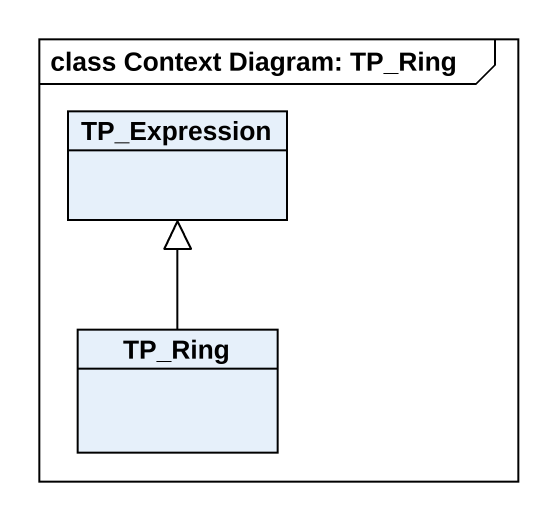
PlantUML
@startuml
mainframe class Context Diagram: TP_Ring
hide circle
hide empty members
class TP_Expression
class TP_Ring
TP_Ring -up-|> TP_Expression
@enduml
